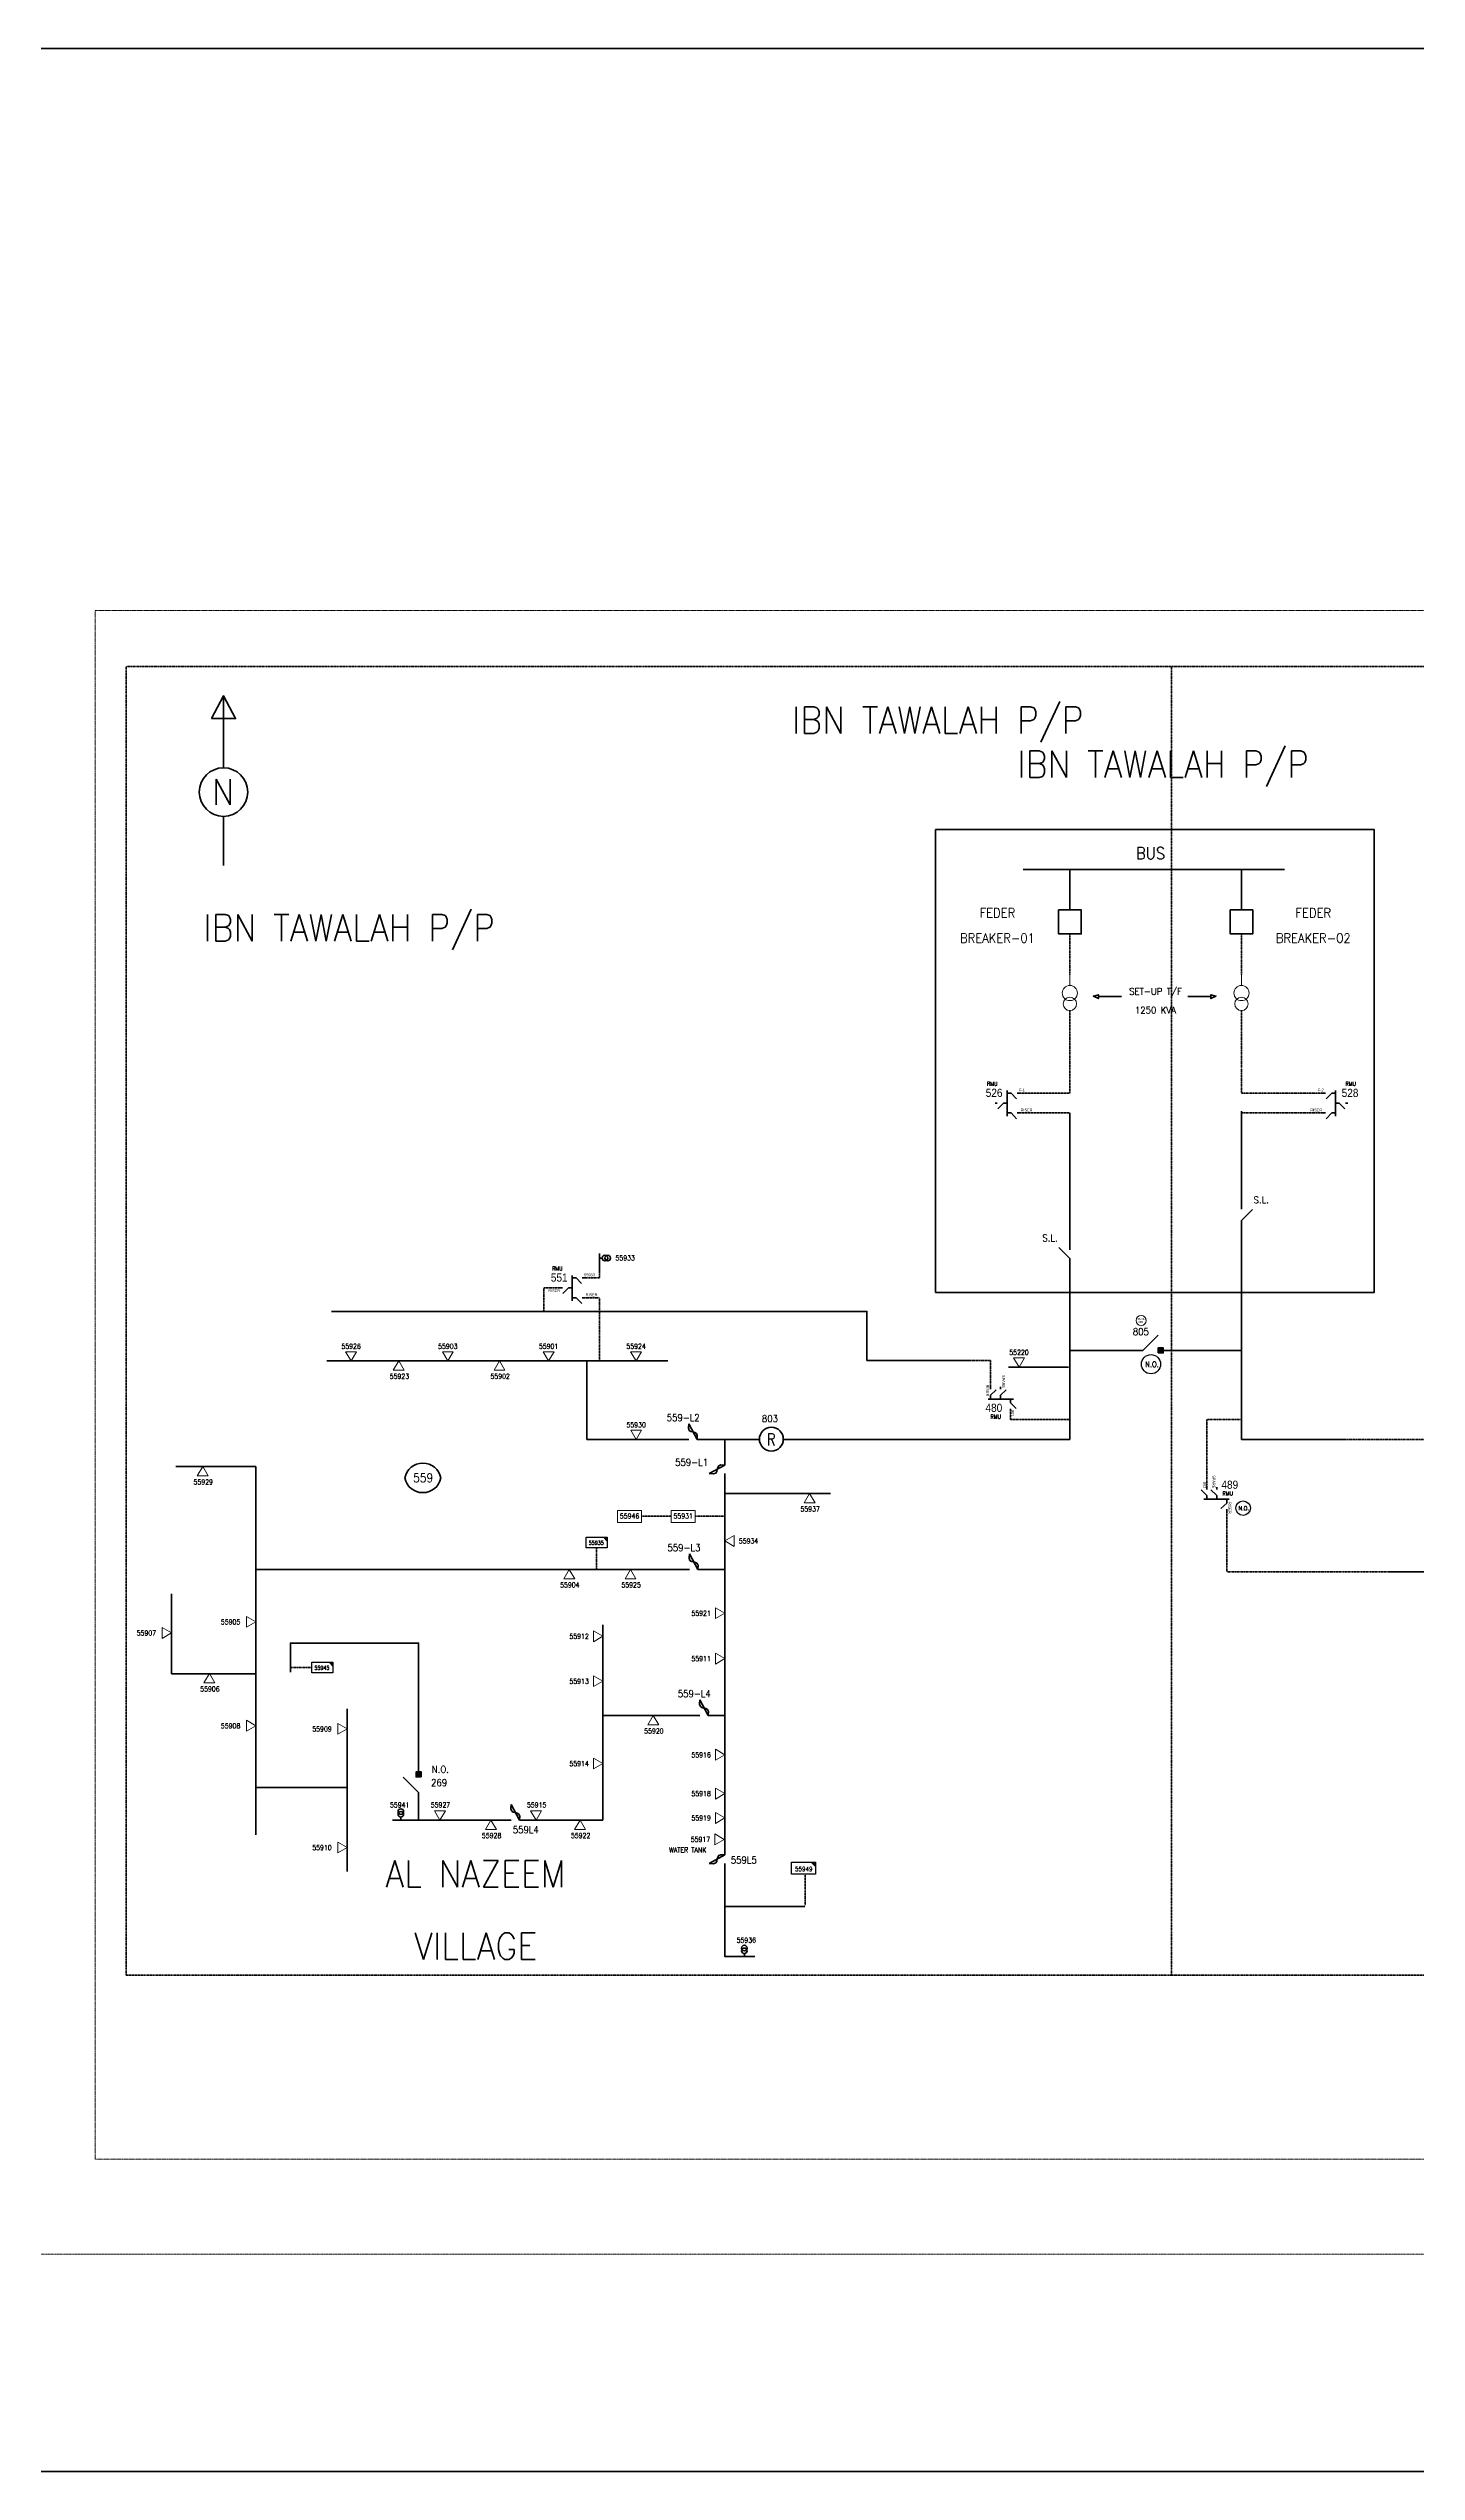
# Model space of a CAD drawing. Header units: metres. Extents: x 65984 to 144644, y -19036 to 23726.
# Drawn here: x 133736 to 135682, y 19389 to 22835 of the extents above; entities that cross this region are included whole.
import ezdxf
from ezdxf.enums import TextEntityAlignment as Align

# ---------------------------------------------------------------- set-up
doc = ezdxf.new("R2010")
doc.units = ezdxf.units.M
doc.header["$MEASUREMENT"] = 0
doc.linetypes.add('DGN Style 3', pattern=[0.013877, 0, -0.013877])
doc.linetypes.add('DGN Style 7', pattern=[2, 0.9, -0.4, 0.3, -0.4])
doc.layers.get('0').update_dxf_attribs({"color": 95, "lineweight": 40})
for name, color, linetype, lineweight in [('ABS', 7, 'Continuous', 40), ('d_eos', 111, 'Continuous', 40), ('d_eos no', 121, 'Continuous', 40), ('d_fco text', 95, 'Continuous', 40), ('d_switch', 95, 'Continuous', 40), ('d_ug cable', 95, 'Continuous', 40), ('d_village name', 7, 'Continuous', 40), ('EXI TRANS 3PH', 7, 'Continuous', 0), ('FDR  2  05', 154, 'Continuous', 40), ('FDR  2  17', 98, 'Continuous', 40), ('FDR  2  19', 172, 'Continuous', 40), ('FDR  3  01', 30, 'Continuous', 40), ('FDR  3  06', 59, 'Continuous', 40), ('FUSE CUT OUT', 2, 'Continuous', 40), ('Level 37', 7, 'Continuous', 0), ('O H MAIN FEEDER', 4, 'Continuous', 100), ('RMU', 30, 'Continuous', 120), ('SW N O', 114, 'Continuous', 30)]:
    doc.layers.add(name, color=color, linetype=linetype, lineweight=lineweight)
doc.styles.add('NASKHF', font='naskhf.shx', dxfattribs={"height": 8})
doc.styles.add('Style-Arial', font='arial.ttf')
doc.styles.add('Style-ENGINEERING', font='ENGINEERING.shx')
doc.styles.add('Style-STANDARD', font='STANDARD.shx')

# ---------------------------------------------------------------- blocks, each defined once
blk = doc.blocks.new('FCO')
at = {"color": 0, "linetype": 'ByBlock', "lineweight": -2}
for p, q in [((-5, 0), (-3.75, 0)), ((-1.25, 0), (-3.75, 2.5)), ((-1.25, 0), (0, 0))]:
    blk.add_line(p, q, dxfattribs=at)
blk = doc.blocks.new('FUSE_1')
at = {"layer": 'FUSE CUT OUT', "color": 2, "linetype": 'Continuous'}
blk.add_open_spline([(-3.75, 2.5), (-4.55, 0.25), (-0.55, 2.15), (-1.25, 0)], degree=3, dxfattribs=at)
at = {"layer": 'FUSE CUT OUT', "color": 2, "linetype": 'Continuous', "zscale": 1.895266257040903}
blk.add_blockref('FCO', (0, 0), dxfattribs=at)
blk = doc.blocks.new('*U649')
at = {"layer": 'RMU', "color": 6, "linetype": 'Continuous', "lineweight": 40}
blk.add_circle((0, 0.6), 28.4, dxfattribs=at)
at = {"layer": 'RMU', "color": 6, "linetype": 'Continuous', "lineweight": 40, "insert": (-0.4, -0.3), "char_height": 28.75, "attachment_point": 5, "style": 'Style-STANDARD'}
blk.add_mtext('\\H1x;\\W0.870978;R', dxfattribs=at)
blk = doc.blocks.new('ABS2')
at = {"color": 0, "linetype": 'ByBlock', "lineweight": -2}
for q in [(-59.8, 87), (0, 0)]:
    blk.add_line((0, 27.2), q, dxfattribs=at)
at = {"color": 0, "linetype": 'ByBlock', "lineweight": -2, "flags": 128}
for points in [[(10, 87.2), (-10, 87.2), (-10, 107.2), (10, 107.2)], [(7.6, 99.3), (7.6, 99.3), (7.6, 99.3), (7.6, 99.3)]]:
    blk.add_lwpolyline(points, close=True, dxfattribs=at)
at = {"color": 0, "linetype": 'ByBlock', "lineweight": -2}
for points in [[(10, 87.2), (-10, 87.2), (10, 107.2), (-10, 107.2)], [(7.6, 99.3), (7.6, 99.3), (7.6, 99.3)]]:
    blk.add_solid(points, dxfattribs=at)
blk = doc.blocks.new('*U647')
at = {"layer": 'FDR  2  05', "color": 94, "linetype": 'Continuous', "lineweight": 13, "flags": 128}
blk.add_lwpolyline([(0, 87), (0, 33)], dxfattribs=at)
at = {"layer": 'FDR  2  05', "color": 94, "linetype": 'Continuous', "lineweight": 13}
for centre, radius in [((0, -3), 36.3), ((0, -55), 32.1)]:
    blk.add_circle(centre, radius, dxfattribs=at)
blk = doc.blocks.new('*U645')
at = {"layer": 'ABS', "color": 7, "linetype": 'Continuous'}
for q in [(-18.2, 26.5), (18.2, -26.5)]:
    blk.add_line((18.2, -9.9), q, dxfattribs=at)
blk = doc.blocks.new('*U652')
at = {"layer": 'FDR  2  05', "color": 94, "linetype": 'Continuous', "lineweight": 53}
for centre, start, end in [((0, -21), 11.6916, 168.3084), ((0, 21), 191.6916, 348.3084)]:
    blk.add_arc(centre, 106, start, end, dxfattribs=at)
blk = doc.blocks.new('TFU_1_1')
at = {"layer": 'd_switch', "color": 0, "linetype": 'Continuous', "lineweight": 40, "ltscale": 500}
blk.add_line((0, 5000), (0, 0), dxfattribs=at)
for centre in [(0, 15000), (0, 10000)]:
    blk.add_circle(centre, 5000, dxfattribs=at)
blk = doc.blocks.new('TF_2_2')
at = {"layer": 'd_village name', "color": 0, "linetype": 'Continuous', "lineweight": 30, "ltscale": 500}
blk.add_line((3150, 2475), (4950, 675), dxfattribs=at)
blk.add_3dface([(-5050, 2475), (4950, 2475), (4950, -2525), (-5050, -2525)], dxfattribs=at)
blk = doc.blocks.new('exist.us-1000kva_1_1')
at = {"layer": 'd_village name', "color": 0, "linetype": 'Continuous', "lineweight": 0, "ltscale": 500, "flags": 128}
blk.add_lwpolyline([(19997, 6459), (16400, 10000), (20000, 10000)], close=True, dxfattribs=at)
at = {"layer": 'd_village name', "color": 0, "linetype": 'Continuous', "lineweight": 0, "ltscale": 500, "extrusion": (0, 0, -1)}
blk.add_solid([(-19997, 6459), (-16400, 10000), (-20000, 10000)], dxfattribs=at)
at = {"layer": 'd_village name', "color": 0, "linetype": 'DGN Style 3', "lineweight": 106, "ltscale": 500, "xscale": 2, "yscale": 2}
blk.add_blockref('TF_2_2', (10100, 5050), dxfattribs=at)
blk = doc.blocks.new('TRA1_3')
at = {"layer": 'EXI TRANS 3PH', "color": 1, "linetype": 'Continuous', "lineweight": 0, "extrusion": (0, 0, -1), "flags": 128}
blk.add_lwpolyline([(-10, -17), (0, 0), (10, -17)], close=True, dxfattribs=at)
blk = doc.blocks.new('TRA1_2')
at = {"layer": 'EXI TRANS 3PH', "color": 1, "linetype": 'Continuous', "lineweight": 0, "xscale": 1.000046566207833, "yscale": 1.000046566207833, "zscale": 1.000046566207833, "rotation": 180}
blk.add_blockref('TRA1_3', (0, 0), dxfattribs=at)
blk = doc.blocks.new('*U1469')
at = {"layer": 'FDR  2  05', "color": 220, "linetype": 'Continuous', "lineweight": 40}
for p, q in [((-52, -11), (-52, 11)), ((81, 0), (-52, 0))]:
    blk.add_line(p, q, dxfattribs=at)
at = {"layer": 'FDR  2  05', "color": 220, "linetype": 'Continuous', "lineweight": 40, "flags": 128}
blk.add_lwpolyline([(-52, -11), (-81, 3), (-52, 11)], dxfattribs=at)
blk.add_lwpolyline([(-81, 3), (-52, 11), (-52, -11)], close=True, dxfattribs=at)
blk = doc.blocks.new('*U1472')
at = {"layer": 'FDR  2  05', "color": 94, "linetype": 'Continuous', "lineweight": 53}
for p, q in [((0, 58), (0, 385)), ((0, -163), (0, -385))]:
    blk.add_line(p, q, dxfattribs=at)
at = {"layer": 'FDR  2  05', "color": 94, "linetype": 'Continuous', "lineweight": 53, "flags": 128}
blk.add_lwpolyline([(-55, 281), (0, 385), (55, 281)], close=True, dxfattribs=at)
at = {"layer": 'FDR  2  05', "color": 94, "linetype": 'Continuous', "lineweight": 53}
blk.add_circle((0, -52), 110, dxfattribs=at)
at = {"layer": 'FDR  3  01', "color": 121, "linetype": 'Continuous', "lineweight": 40, "style": 'Style-STANDARD'}
blk.add_text('N', height=116, dxfattribs=at).set_placement((-2, -52), align=Align.MIDDLE_CENTER)
blk = doc.blocks.new('*U4030')
at = {"layer": 'SW N O', "color": 3, "ltscale": 0.426762}
blk.add_circle((0, 0), 16.8, dxfattribs=at)
at = {"layer": 'SW N O', "color": 3, "style": 'Style-STANDARD'}
blk.add_text('N.O.', height=9.6, dxfattribs=at).set_placement((1.7, -0.2), align=Align.MIDDLE_CENTER)
blk = doc.blocks.new('*U4031')
at = {"layer": 'SW N O', "color": 3, "ltscale": 0.426762}
blk.add_circle((0, 0), 16.8, dxfattribs=at)
at = {"layer": 'SW N O', "color": 3, "style": 'Style-STANDARD'}
blk.add_text('N.O.', height=9.6, dxfattribs=at).set_placement((1.7, -0.2), align=Align.MIDDLE_CENTER)
blk = doc.blocks.new('SS_1_1')
at = {"layer": 'd_village name', "color": 0, "linetype": 'ByBlock', "lineweight": -2, "ltscale": 500, "flags": 128}
blk.add_lwpolyline([(3475, 2125), (5225, 2125), (5225, 375)], close=True, dxfattribs=at)
at = {"layer": 'd_village name', "color": 0, "linetype": 'ByBlock', "lineweight": -2, "ltscale": 500, "extrusion": (0, 0, -1)}
blk.add_solid([(-3475, 2125), (-5225, 2125), (-5225, 375)], dxfattribs=at)
at = {"layer": 'd_village name', "color": 0, "linetype": 'ByBlock', "lineweight": -2, "ltscale": 500}
blk.add_3dface([(-4775, 2125), (5225, 2125), (5225, -2875), (-4775, -2875)], dxfattribs=at)

msp = doc.modelspace()

# ---------------------------------------------------------------- linework, layer by layer
at = {"layer": 'd_eos', "color": 7, "linetype": 'Continuous', "lineweight": 211, "ltscale": 0.758015}
for p, q in [((135085.4, 21335.3), (135082.2, 21335.3)), ((135094.1, 21335.3), (135086.2, 21327.2)), ((135099.5, 21335.3), (135094.1, 21335.3)), ((135099.5, 21353), (135099.5, 21316.7)), ((135099.5, 21349.5), (135104.9, 21349.5)), ((135104.9, 21349.5), (135112.8, 21341.3)), ((135113.6, 21349.5), (135116.9, 21349.5)), ((135552.3, 21349.5), (135549, 21349.5)), ((135561, 21349.5), (135553.1, 21341.3)), ((135566.4, 21349.5), (135561, 21349.5)), ((135566.4, 21353), (135566.4, 21316.7)), ((135566.4, 21335.3), (135571.8, 21335.3)), ((135571.8, 21335.3), (135579.7, 21327.2)), ((135580.4, 21335.3), (135583.7, 21335.3)), ((135099.5, 21321.2), (135104.9, 21321.2)), ((135104.9, 21321.2), (135112.8, 21313.1)), ((135113.6, 21321.2), (135116.9, 21321.2)), ((135552.3, 21321.2), (135549, 21321.2)), ((135561, 21321.2), (135553.1, 21313.1)), ((135566.4, 21321.2), (135561, 21321.2)), ((134480.9, 21090.3), (134480.9, 21054)), ((134480.9, 21086.8), (134486.3, 21086.8)), ((134486.3, 21086.8), (134494.2, 21078.6)), ((134495, 21086.8), (134498.3, 21086.8)), ((134466.9, 21072.6), (134463.6, 21072.6)), ((134475.5, 21072.6), (134467.6, 21064.5)), ((134480.9, 21072.6), (134475.5, 21072.6)), ((134480.9, 21058.5), (134486.3, 21058.5)), ((134486.3, 21058.5), (134494.3, 21050.4)), ((134495, 21058.5), (134498.3, 21058.5)), ((135072.2, 20914.4), (135108.6, 20914.4)), ((135075.8, 20928.5), (135075.8, 20931.8)), ((135075.8, 20919.8), (135083.9, 20927.7)), ((135075.8, 20914.4), (135075.8, 20919.8)), ((135089.9, 20928.5), (135089.9, 20931.8)), ((135089.9, 20919.8), (135098.1, 20927.7)), ((135089.9, 20914.4), (135089.9, 20919.8)), ((135104, 20914.4), (135104, 20909)), ((135104, 20909), (135112.2, 20901.1)), ((135104, 20900.4), (135104, 20897.1)), ((135383.4, 20777.3), (135375.2, 20785.2)), ((135383.4, 20785.9), (135383.4, 20789.2)), ((135383.4, 20771.9), (135383.4, 20777.3)), ((135397.5, 20777.3), (135389.3, 20785.2)), ((135397.5, 20785.9), (135397.5, 20789.2)), ((135397.5, 20771.9), (135397.5, 20777.3)), ((135415.2, 20771.9), (135378.9, 20771.9)), ((135411.6, 20766.5), (135403.5, 20758.6)), ((135411.6, 20771.9), (135411.6, 20766.5)), ((135411.6, 20757.8), (135411.6, 20754.5))]:
    msp.add_line(p, q, dxfattribs=at)
at = {"layer": 'd_ug cable', "color": 1, "linetype": 'DGN Style 3', "lineweight": 0}
msp.add_line((107924.2, 19698.6), (144357.5, 19698.7), dxfattribs=at)
at = {"layer": 'd_ug cable', "color": 1, "linetype": 'DGN Style 3', "lineweight": 100, "flags": 128}
for points in [[(133846.4, 20095.2), (135332.9, 20095.2), (135332.9, 21956), (133846.4, 21956)], [(135332.9, 20095.2), (137391.2, 20095.2), (137391.2, 21955.9), (135332.9, 21955.9)]]:
    msp.add_lwpolyline(points, close=True, dxfattribs=at)
at = {"layer": 'd_ug cable', "color": 2, "linetype": 'Continuous', "lineweight": 13}
msp.add_circle((135289.9, 21026.2), 7.15, dxfattribs=at)
at = {"layer": 'FDR  2  05', "color": 94, "linetype": 'Continuous', "lineweight": 53}
for p, q in [((135493.9, 21667.2), (135122.1, 21667.2)), ((135188.6, 21609.9), (135188.6, 21667.2)), ((135432.6, 21609.9), (135432.6, 21667.2)), ((135186.8, 20959.8), (135101.2, 20959.8)), ((134030.8, 20818.5), (133917.2, 20818.5)), ((134524.4, 20464.4), (134524.4, 20593.4)), ((134160.7, 20242.7), (134160.7, 20474.1)), ((134030.8, 20362.2), (134160.7, 20362.2))]:
    msp.add_line(p, q, dxfattribs=at)
at = {"layer": 'FDR  2  05', "color": 94, "linetype": 'Continuous', "lineweight": 53, "flags": 128}
for points in [[(134997.6, 21724.1), (135621.4, 21724.1), (135621.4, 21066.1), (134997.6, 21066.1)], [(135172.6, 21609.9), (135204.7, 21609.9), (135204.7, 21575.7), (135172.6, 21575.7)], [(135448.7, 21609.9), (135416.6, 21609.9), (135416.6, 21575.7), (135448.7, 21575.7)]]:
    msp.add_lwpolyline(points, close=True, dxfattribs=at)
for points in [[(133910.9, 20523.8), (133910.9, 20637.6)], [(134030.8, 20523.8), (133910.9, 20523.8)]]:
    msp.add_lwpolyline(points, dxfattribs=at)
at = {"layer": 'FDR  2  17', "color": 7, "linetype": 'Continuous', "lineweight": 0, "flags": 128}
for points in [[(134579.2, 20756.2), (134545.2, 20756.2), (134545.2, 20739.1), (134579.2, 20739.1)], [(134655.5, 20756.2), (134621.5, 20756.2), (134621.5, 20739.1), (134655.5, 20739.1)]]:
    msp.add_lwpolyline(points, close=True, dxfattribs=at)
at = {"layer": 'FDR  2  19', "color": 1, "linetype": 'DGN Style 3', "lineweight": 120}
for p, q in [((135188.6, 21518.3), (135188.6, 21575.7)), ((135432.6, 21518.3), (135432.6, 21575.7)), ((135188.6, 21384.8), (135188.6, 21466.9)), ((135432.6, 21384.8), (135432.6, 21466.9)), ((135116.9, 21321.2), (135188.6, 21321.2)), ((135549, 21321.2), (135432.6, 21321.2)), ((135579.2, 20857), (135740, 20857)), ((134621.6, 20747.7), (134579.2, 20747.7)), ((134697.9, 20747.7), (134655.5, 20747.7)), ((134515.5, 20703), (134515.5, 20672.1)), ((134110.5, 20532.7), (134080, 20532.7)), ((134812, 20194.6), (134812, 20237.9))]:
    msp.add_line(p, q, dxfattribs=at)
at = {"layer": 'FDR  2  19', "color": 1, "linetype": 'DGN Style 3', "lineweight": 120, "flags": 128}
for points in [[(135116.9, 21349.5), (135188.6, 21349.5), (135188.6, 21384.8)], [(135549, 21349.5), (135432.6, 21349.5), (135432.6, 21384.8)], [(134498.3, 21086.8), (134519.4, 21086.8), (134519.4, 21093.7)], [(134463.6, 21072.6), (134440.6, 21072.6), (134440.6, 21039)], [(134519.4, 20968.6), (134519.4, 21058.5), (134498.3, 21058.5)]]:
    msp.add_lwpolyline(points, dxfattribs=at)
at = {"layer": 'FDR  2  19', "color": 1, "linetype": 'DGN Style 3', "lineweight": 53, "flags": 128}
for points in [[(135045.6, 20969.5), (135075.8, 20969.5), (135075.8, 20931.8)], [(135188.6, 20885.2), (135104, 20885.2), (135104, 20897.1)], [(135432.6, 20885.2), (135383.4, 20885.2), (135383.4, 20789.2)], [(135643.2, 20668.9), (135411.6, 20668.9), (135411.6, 20754.5)]]:
    msp.add_lwpolyline(points, dxfattribs=at)
at = {"layer": 'FDR  3  06', "color": 131, "linetype": 'DGN Style 7', "lineweight": 0, "flags": 128}
msp.add_lwpolyline([(133802.1, 22035.7), (137463.9, 22035.7), (137463.9, 19833.8), (133802.1, 19833.8)], close=True, dxfattribs=at)
at = {"layer": 'O H MAIN FEEDER', "lineweight": 200, "ltscale": 0.426762}
for p, q in [((135188.6, 21126.8), (135188.6, 21321.2)), ((135432.6, 21184.4), (135432.6, 21324)), ((135432.6, 20857), (135432.6, 21161.3)), ((134519.4, 21093.7), (134519.4, 21121.4)), ((135188.6, 21052.7), (135188.6, 21107.1)), ((135188.6, 20857), (135188.6, 21052.7)), ((135188.6, 20983.6), (135283.6, 20983.6)), ((135320.8, 20983.6), (135432.6, 20983.6)), ((134616.7, 20968.6), (134131.8, 20968.6)), ((134501.5, 20857), (134501.5, 20968.6)), ((134641.1, 20857), (134501.5, 20857)), ((134747.1, 20857), (134663.3, 20857)), ((134697.8, 20825.5), (134697.8, 20857)), ((135188.6, 20857), (134781, 20857)), ((135432.6, 20857), (135579.2, 20857)), ((134030.8, 20294.8), (134030.8, 20818.5)), ((134697.8, 20780), (134848.2, 20780)), ((134030.8, 20672.1), (134424.7, 20672.1)), ((134424.7, 20672.1), (134642.3, 20672.1)), ((134665.1, 20672.1), (134697.8, 20672.1)), ((135643.2, 20668.9), (136755.6, 20668.9))]:
    msp.add_line(p, q, dxfattribs=at)
at = {"layer": 'O H MAIN FEEDER', "color": 140, "lineweight": 211, "ltscale": 0.498271, "flags": 128}
msp.add_lwpolyline([(106943.9, 22834.8), (144644.1, 22834.8), (144644.1, 19389.5), (106943.9, 19389.5)], close=True, dxfattribs=at)
at = {"layer": 'O H MAIN FEEDER', "lineweight": 200, "ltscale": 0.426762, "flags": 128}
for points in [[(134138.3, 21039), (134900, 21039), (134900, 20969.5), (135045.6, 20969.5)], [(134697.8, 20272.2), (134697.8, 20803.6)], [(134262.3, 20376.9), (134262.3, 20567.4), (134080, 20567.4), (134080, 20526.2)], [(134657.1, 20464.4), (134524.4, 20464.4), (134524.4, 20315.7)], [(134697.8, 20464.4), (134679.7, 20464.4)], [(134262.3, 20315.7), (134262.3, 20353.7)], [(134389.3, 20315.7), (134225.1, 20315.7)], [(134524.4, 20315.7), (134410.6, 20315.7)], [(134740.3, 20122), (134697.8, 20122), (134697.8, 20248.3)], [(134811.7, 20192.8), (134697.9, 20192.8)]]:
    msp.add_lwpolyline(points, dxfattribs=at)

# ---------------------------------------------------------------- block references
at = {"color": 1, "linetype": 'Continuous', "lineweight": 40, "ltscale": 0.57778, "xscale": 0.0007927710879964647, "yscale": 0.0007927710879964647, "zscale": 0.0005121147199878851}
for p, rotation in [((134519.4, 21114.9), 269.9999999999999), ((134237, 20316), 359.9999999999999), ((134725.6, 20122), 359.9999999999999)]:
    msp.add_blockref('TFU_1_1', p, dxfattribs=dict(at, rotation=rotation))
at = {"color": 94, "linetype": 'DGN Style 3', "lineweight": 106, "ltscale": 0.700221, "xscale": 0.001495981672395145, "yscale": 0.001495981672395145, "zscale": 0.001280917013912203, "rotation": 359.9999999999999}
for p in [(134500.5, 20703), (134110.5, 20525.2)]:
    msp.add_blockref('exist.us-1000kva_1_1', p, dxfattribs=at)
at = {"color": 1, "linetype": 'Continuous', "lineweight": 30, "ltscale": 0.779687, "xscale": 0.00340367320772239, "yscale": 0.00340367320772239, "zscale": 0.002441080165275587}
msp.add_blockref('SS_1_1', (134808.9, 20248.6), dxfattribs=at)
at = {"layer": 'ABS', "color": 7, "linetype": 'Continuous', "extrusion": (0, 0, -1), "xscale": 0.4267622666565712, "yscale": 0.4267622666565712, "zscale": 0.4267622666565712}
msp.add_blockref('*U645', (-135440.4, 21172.6), dxfattribs=at)
at = {"layer": 'ABS', "color": 7, "linetype": 'Continuous'}
for name, p, xscale, yscale, zscale in [('*U645', (135180.8, 21118.4), 0.426762266656635, 0.426762266656635, 0.426762266656635), ('ABS2', (134262.3, 20345.3), 0.3642159888553837, 0.3642159888553837, 0.1821079944276919)]:
    msp.add_blockref(name, p, dxfattribs=dict(at, xscale=xscale, yscale=yscale, zscale=zscale))
at = {"layer": 'ABS', "color": 2, "linetype": 'Continuous', "xscale": 0.3642159888553838, "yscale": 0.3642159888553838, "zscale": 0.1821079944276919, "rotation": 270}
msp.add_blockref('ABS2', (135282.4, 20983.6), dxfattribs=at)
at = {"layer": 'EXI TRANS 3PH', "color": 1, "linetype": 'Continuous', "lineweight": 0, "xscale": 0.7767073253149598, "yscale": 0.7767073253149598, "zscale": 0.7767073253149598}
for p in [(134166.3, 20968.6), (134303.9, 20968.6), (134447.2, 20968.6), (134571.6, 20968.6), (135116.3, 20959.8), (134571.7, 20857), (134292.6, 20315.5), (134429.3, 20315.5)]:
    msp.add_blockref('TRA1_2', p, dxfattribs=at)
at = {"layer": 'EXI TRANS 3PH', "color": 1, "linetype": 'Continuous', "lineweight": 0, "extrusion": (0, 0, -1), "xscale": 0.7767073253149598, "yscale": 0.7767073253149598, "zscale": 0.7767073253149598}
for p, rotation in [((-134234.1, 20968.6), 180.0000000000001), ((-134377.4, 20968.6), 180.0000000000001), ((-133955.2, 20818.5), 180.0000000000001), ((-134818.4, 20780), 180.0000000000001), ((-134476.6, 20672.1), 180.0000000000001), ((-134563.7, 20672.1), 180.0000000000001), ((-134030.8, 20597.7), 270.0000000000001), ((-134697.8, 20610), 270.0000000000001), ((-133910.9, 20581.9), 270.0000000000001), ((-134524.4, 20577.2), 270.0000000000001), ((-134697.8, 20545.4), 270.0000000000001), ((-133964.7, 20524.2), 180.0000000000001), ((-134524.4, 20513.3), 270.0000000000001), ((-134030.8, 20449.9), 270.0000000000001), ((-134160.7, 20445.5), 270.0000000000001), ((-134596, 20464.4), 180.0000000000001), ((-134524.4, 20396.2), 270.0000000000001), ((-134697.8, 20408.7), 270.0000000000001), ((-134697.8, 20353.5), 270.0000000000001), ((-134365.2, 20315.7), 180.0000000000001), ((-134492, 20315.7), 180.0000000000001), ((-134697, 20288.4), 270.0000000000001), ((-134697.9, 20318.9), 270.0000000000001), ((-134160.7, 20276.8), 270.0000000000001)]:
    msp.add_blockref('TRA1_2', p, dxfattribs=dict(at, rotation=rotation))
at = {"layer": 'EXI TRANS 3PH', "color": 1, "linetype": 'Continuous', "lineweight": 0, "xscale": 0.7767073253149598, "yscale": 0.7767073253149598, "zscale": 0.7767073253149598, "rotation": 270}
msp.add_blockref('TRA1_2', (134697.8, 20712.7), dxfattribs=at)
at = {"layer": 'FDR  2  05', "color": 94, "linetype": 'Continuous', "lineweight": 53}
for name, p, xscale, yscale, zscale in [('*U1472', (133984.8, 21793.8), 0.313709481443989, 0.313709481443989, 0.313709481443989), ('*U652', (134268.3, 20802.4), 0.2473375512809987, 0.2473375512809987, 0.2473375512809987)]:
    msp.add_blockref(name, p, dxfattribs=dict(at, xscale=xscale, yscale=yscale, zscale=zscale))
at = {"layer": 'FDR  2  05', "color": 94, "linetype": 'Continuous', "lineweight": 13, "xscale": 0.2966575294296127, "yscale": 0.2966575294296127, "zscale": 0.2966575294296127}
msp.add_blockref('*U647', (135188.6, 21492.6), dxfattribs=at)
at = {"layer": 'FDR  2  05', "color": 94, "linetype": 'Continuous', "lineweight": 13, "extrusion": (0, 0, -1), "xscale": 0.2966575294296127, "yscale": 0.2966575294296127, "zscale": 0.2966575294296127}
msp.add_blockref('*U647', (-135432.6, 21492.6), dxfattribs=at)
at = {"layer": 'FDR  2  05', "color": 220, "linetype": 'Continuous', "lineweight": 40, "xscale": 0.2477067485209272, "yscale": 0.2477067485209272, "zscale": 0.2477067485209272}
msp.add_blockref('*U1469', (135242.1, 21486.7), dxfattribs=at)
at = {"layer": 'FDR  2  05', "color": 220, "linetype": 'Continuous', "lineweight": 40, "extrusion": (0, 0, -1), "xscale": 0.2477067485209272, "yscale": 0.2477067485209272, "zscale": 0.2477067485209272}
msp.add_blockref('*U1469', (-135376.2, 21486.7), dxfattribs=at)
at = {"layer": 'FUSE CUT OUT', "color": 2, "linetype": 'Continuous', "xscale": 4.791271511060261, "yscale": 8.863361694720206, "zscale": 4.791271511060261}
for p, rotation in [((134664.4, 20856.9), 359.9999999999999), ((134697.9, 20826.5), 89.99999999999999), ((134665.5, 20672.1), 359.9999999999999), ((134680.3, 20464.4), 359.9999999999999), ((134412, 20315.7), 359.9999999999999), ((134697.8, 20272.2), 90.00000000000925)]:
    msp.add_blockref('FUSE_1', p, dxfattribs=dict(at, rotation=rotation))
at = {"layer": 'RMU', "color": 6, "linetype": 'Continuous', "lineweight": 40, "xscale": 0.5974671733191989, "yscale": 0.5974671733191989, "zscale": 0.5974671733191989}
msp.add_blockref('*U649', (134764, 20857.1), dxfattribs=at)
at = {"layer": 'SW N O', "color": 3}
for name, p, xscale, yscale, zscale in [('*U4030', (135304, 20964), 0.8116388676962121, 0.8116388676962121, 0.8116388676962121), ('*U4031', (135434.9, 20759.3), 0.6161810633054539, 0.6161810633054539, 0.6161810633054539)]:
    msp.add_blockref(name, p, dxfattribs=dict(at, xscale=xscale, yscale=yscale, zscale=zscale))

# ---------------------------------------------------------------- texts
at = {"layer": 'd_eos no', "color": 7, "linetype": 'Continuous', "lineweight": 140, "style": 'Style-Arial', "width": 0.88}
for s, p in [('526', (135068.9, 21355.7)), ('551', (134450.4, 21093)), ('489', (135404.1, 20798.5))]:
    msp.add_text(s, height=11.63, dxfattribs=at).set_placement(p, align=Align.TOP_LEFT)
for s, p in [('528', (135599, 21355.6)), ('480', (135092.4, 20907.8))]:
    msp.add_text(s, height=11.63, dxfattribs=at).set_placement(p, align=Align.TOP_RIGHT)
at = {"layer": 'd_fco text', "color": 1, "linetype": 'Continuous', "lineweight": 13, "ltscale": 0.944393, "insert": (135284.9, 21022.7), "char_height": 2.543, "attachment_point": 7, "rotation": 359.9662, "style": 'NASKHF'}
msp.add_mtext('\\Fmsdefault;\\H1x;\\W0.82;SMART\\P ABS', dxfattribs=at)
at = {"layer": 'd_switch', "color": 7, "linetype": 'Continuous', "lineweight": 30, "style": 'Style-ENGINEERING', "width": 0.857143}
for s, p in [('F-1', (135116.4, 21355.8)), ('55933', (134497.8, 21093.1))]:
    msp.add_text(s, height=3.99, dxfattribs=at).set_placement(p, align=Align.TOP_LEFT)
for rotation, p in [(0.0075, (135135.3, 21323.4)), (0.0075, (134516.7, 21060.7)), (270, (135069.4, 20918.3))]:
    msp.add_text('RISER', height=3.99, rotation=rotation, dxfattribs=at).set_placement(p, align=Align.RIGHT)
for s, rotation, p in [('RISER', 359.9925, (135530.6, 21323.4)), ('RISER', 0.0075, (134446.7, 21066.5)), ('802', 270, (135378.3, 20796.6)), ('SPARE', 270.0075, (135391.3, 20806.1))]:
    msp.add_text(s, height=3.99, rotation=rotation, dxfattribs=at).set_placement(p)
msp.add_text('F-2', height=3.99, dxfattribs=at).set_placement((135549.5, 21355.8), align=Align.TOP_RIGHT)
for s, rotation, p in [('SPARE', 269.9925, (135096.1, 20948.7)), ('RISER', 270, (135418, 20768))]:
    msp.add_text(s, height=3.99, rotation=rotation, dxfattribs=at).set_placement(p, align=Align.TOP_LEFT)
msp.add_text('801', height=3.99, rotation=269.9925, dxfattribs=at).set_placement((135109.1, 20890), align=Align.TOP_RIGHT)
at = {"layer": 'FDR  3  01', "color": 121, "linetype": 'Continuous', "lineweight": 40, "style": 'Style-STANDARD'}
for s, height, p in [('IBN TAWALAH P/P', 37.95, (135000.8, 21879.9)), ('IBN TAWALAH P/P', 37.95, (135321.4, 21817)), ('BUS', 16.87, (135303.3, 21690.5)), ('IBN TAWALAH P/P', 37.95, (134163.6, 21584.6)), ('S.L.', 9.76, (135460.8, 21197.7)), ('S.L.', 9.76, (135160.4, 21143.5)), ('559-L2', 9.76, (134638.6, 20888)), ('803', 9.76, (134762, 20886.7)), ('559-L1', 9.76, (134650.6, 20824.6)), ('559-L3', 9.76, (134639.7, 20703.2)), ('559-L4', 9.76, (134654.4, 20495.5)), ('269', 9.76, (134291.4, 20368.9)), ('N.O.', 9.76, (134293.2, 20387.9)), ('559L4', 9.76, (134414.8, 20302.3)), ('559L5', 9.76, (134724.8, 20259.1))]:
    msp.add_text(s, height=height, dxfattribs=at).set_placement(p, align=Align.MIDDLE_CENTER)
at = {"layer": 'FDR  3  01', "color": 2, "linetype": 'Continuous', "lineweight": 40, "style": 'Style-STANDARD'}
msp.add_text('805', height=9.76, dxfattribs=at).set_placement((135289.6, 21010.2), align=Align.MIDDLE_CENTER)
at = {"layer": 'FDR  3  01', "color": 121, "linetype": 'Continuous', "lineweight": 40, "attachment_point": 5, "line_spacing_factor": 0.812622, "style": 'Style-STANDARD'}
for s, insert, char_height in [('FEDER\\P \\PBREAKER-01', (135085.6, 21587.8), 13.24), ('FEDER\\P \\PBREAKER-02', (135534.8, 21587.8), 13.24), ('AL NAZEEM  \\P\\PVILLAGE', (134343.4, 20187.8), 37.95)]:
    msp.add_mtext(s, dxfattribs=dict(at, insert=insert, char_height=char_height))
at = {"layer": 'Level 37', "color": 7, "linetype": 'Continuous', "lineweight": 53, "style": 'Style-STANDARD', "width": 0.854701}
for p in [(135078.2, 21362.8), (135588, 21362.8), (134459.6, 21100.1), (135083.2, 20889.4), (135413.1, 20780.2)]:
    msp.add_text('RMU', height=5.81, dxfattribs=at).set_placement(p, align=Align.MIDDLE_CENTER)
at = {"layer": 'RMU', "color": 6, "linetype": 'Continuous', "lineweight": 40, "style": 'Style-STANDARD'}
for s, height, p in [('55946', 7.08, (134562.3, 20748.1)), ('55931', 7.08, (134638.6, 20748.1)), ('55949', 6.37, (134810.1, 20246.2))]:
    msp.add_text(s, height=height, rotation=359.9996, dxfattribs=at).set_placement(p, align=Align.MIDDLE_CENTER)
at = {"layer": 'RMU', "color": 6, "linetype": 'Continuous', "lineweight": 40, "style": 'Style-STANDARD', "width": 0.909091}
for s, p in [('55935', (134515, 20710)), ('55945', (134124.8, 20532.3))]:
    msp.add_text(s, height=5.48, dxfattribs=at).set_placement(p, align=Align.MIDDLE_CENTER)
at = {"layer": 'RMU', "color": 6, "linetype": 'Continuous', "lineweight": 40, "insert": (135310.3, 21480.7), "char_height": 9.79, "attachment_point": 5, "line_spacing_factor": 0.812622, "style": 'Style-STANDARD'}
msp.add_mtext('SET-UP T/F\\P\\P1250 KVA', dxfattribs=at)
at = {"layer": 'RMU', "color": 6, "linetype": 'Continuous', "lineweight": 40, "attachment_point": 5, "style": 'Style-STANDARD'}
for s, insert, char_height in [('55933', (134556.1, 21115.2), 7.08), ('55926', (134166.3, 20989.5), 7.08), ('55903', (134303.8, 20989.5), 7.08), ('55901', (134447.2, 20989.5), 7.08), ('55924', (134571.6, 20989.5), 7.08), ('55220', (135116.3, 20980.7), 7.08), ('55923', (134235, 20946.7), 7.08), ('55902', (134378.3, 20946.7), 7.08), ('55930', (134571.7, 20877.8), 7.08), ('55929', (133956, 20796.6), 7.08), ('559', (134268.9, 20802.4), 12.23), ('55937', (134819.2, 20758.1), 7.08), ('55934', (134731.6, 20712.6), 7.08), ('55904', (134477.4, 20650.2), 7.08), ('55925', (134564.5, 20650.2), 7.08), ('55921', (134664.1, 20609.8), 7.08), ('55907', (133875.1, 20581.8), 7.08), ('55905', (133994.9, 20597.6), 7.08), ('55912', (134490.6, 20577.1), 7.08), ('55911', (134664.1, 20545.3), 7.08), ('55906', (133965.5, 20502.3), 7.08), ('55913', (134490.6, 20513.1), 7.08), ('55908', (133994.9, 20449.8), 7.08), ('55909', (134124.9, 20445.4), 7.08), ('55920', (134596.9, 20442.5), 7.08), ('55914', (134490.6, 20396.1), 7.08), ('55916', (134664.1, 20408.5), 7.08), ('55941', (134235.4, 20337.4), 7.08), ('55927', (134293.4, 20337.4), 7.08), ('55915', (134430.2, 20337.4), 7.08), ('55918', (134664.1, 20353.4), 7.08), ('55928', (134366.1, 20293.8), 7.08), ('55922', (134492.8, 20293.8), 7.08), ('55919', (134664.1, 20318.8), 7.08), ('55910', (134124.9, 20276.7), 7.08), ('WATER TANK', (134645.1, 20273.4), 7.08), ('55917', (134663.2, 20288.3), 7.08), ('55936', (134728.4, 20145), 7.08)]:
    msp.add_mtext(s, dxfattribs=dict(at, insert=insert, char_height=char_height))

doc.saveas('drawing.dxf')
